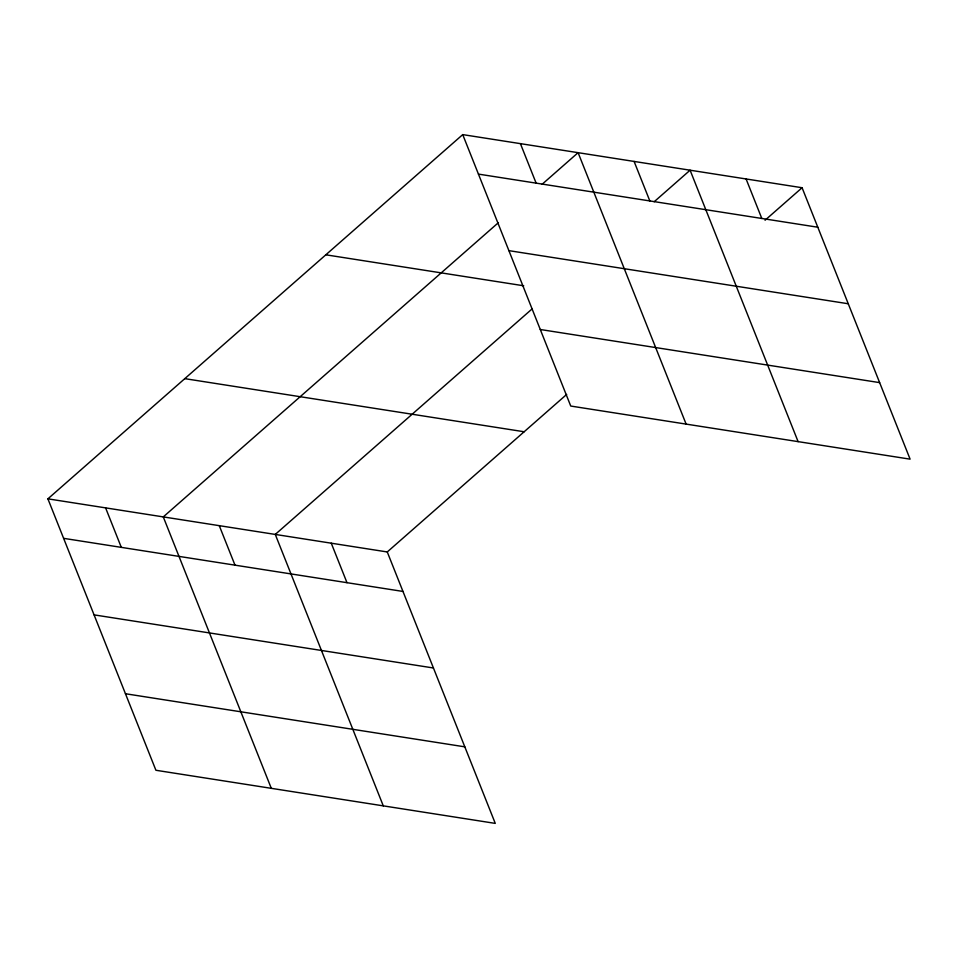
<?xml version="1.0" encoding="UTF-8"?>
<svg xmlns="http://www.w3.org/2000/svg" width="958" height="958" viewBox="0 0 958 958"><rect width="100%" height="100%" fill="white"/><g stroke="black" fill="none" stroke-linecap="round" stroke-linejoin="round"><path stroke-width="1.44" d="M47.9 498.843L387.26 551.952L495.274 823.389L155.914 770.268L47.9 498.843L462.726 134.611L802.085 187.732L910.1 459.157L570.74 406.048L462.726 134.611M498.435 222.627L163.279 516.901L271.294 788.326M542.204 184.199L578.105 152.669L686.12 424.107M531.929 309.063L275.269 534.42L383.284 805.858M654.194 201.731L690.095 170.201L798.11 441.638M387.26 551.952L566.693 394.409M765.059 220.244L802.085 187.732M478.437 174.105L817.797 227.226M508.902 250.649L848.261 303.758M325.828 254.804L523.727 285.783M540.276 329.504L879.636 382.625M184.786 378.649L524.158 431.759M63.611 538.336L402.983 591.445M94.076 614.868L433.435 667.989M125.462 693.736L464.822 746.845M746.09 178.966L761.802 218.46M634.1 161.435L649.823 200.929M520.41 143.64L536.133 183.146M331.264 543.186L346.988 582.68M219.274 525.667L234.997 565.16M105.596 507.872L121.307 547.365"/></g></svg>
